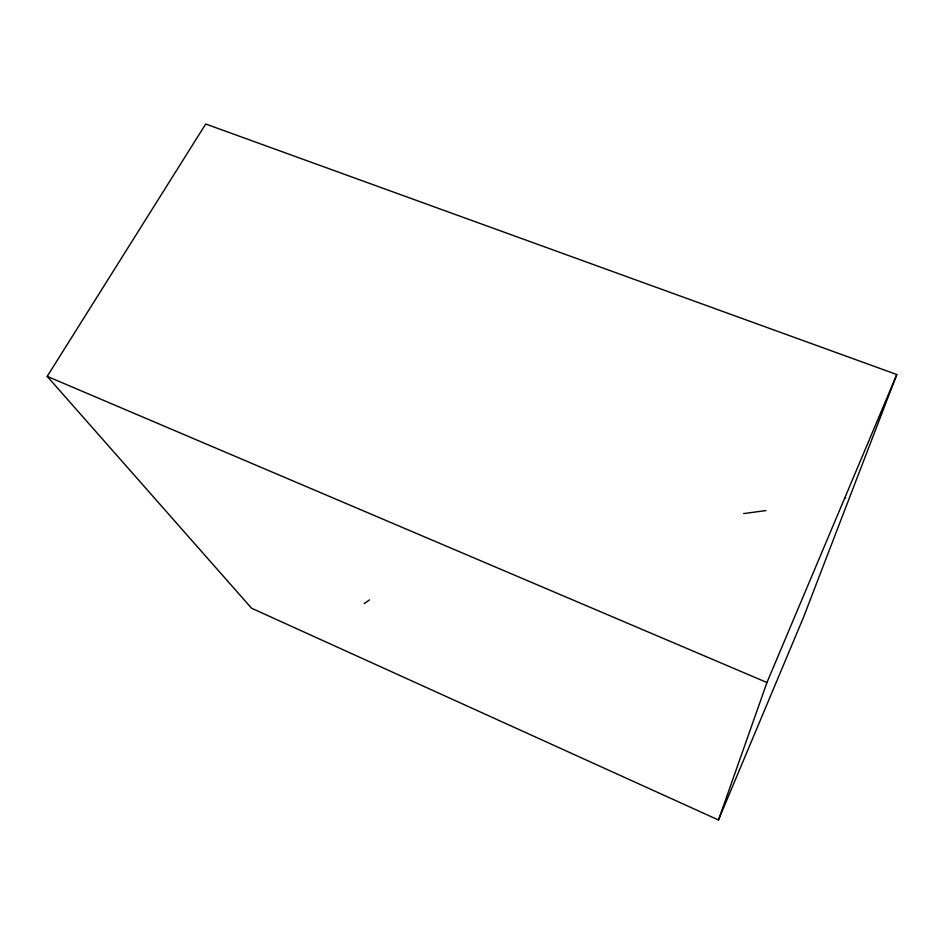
<?xml version="1.0" encoding="UTF-8"?>
<svg xmlns="http://www.w3.org/2000/svg" width="944" height="944" viewBox="0 0 944 944"><rect width="100%" height="100%" fill="white"/><g stroke="black" fill="none" stroke-linecap="round" stroke-linejoin="round"><path stroke-width="1.42" d="M718.467 819.994L766.953 682.512L896.8 374.532L205.709 124.006L47.2 376.373L251.564 608.231L718.467 819.994L803.698 616.857L896.8 374.532M845.069 498.397L845.671 497.736M364.207 603.617L369.529 599.888M743.695 513.583L765.903 510.586M47.2 376.373L766.953 682.512"/></g></svg>
